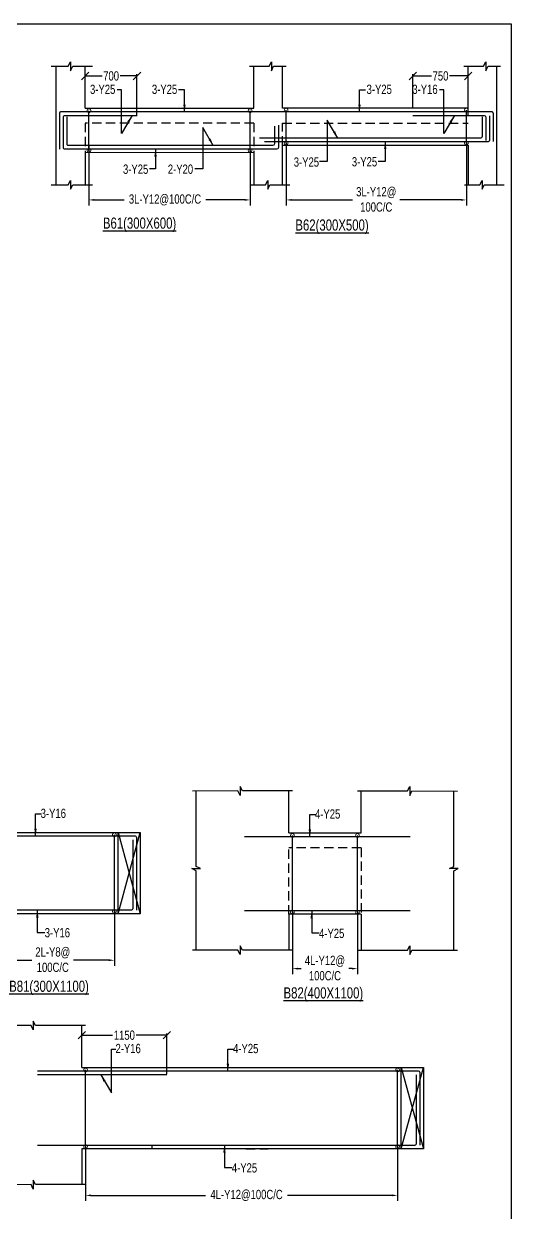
# Model space of a CAD drawing. Header units: millimetres. Extents: x 0 to 31744305, y -21599035 to 0.
# Drawn here: x 31673014 to 31679606, y -21175841 to -21159764 of the extents above; entities that cross this region are included whole.
import ezdxf

# ---------------------------------------------------------------- set-up
doc = ezdxf.new("R2010")
doc.units = ezdxf.units.MM
doc.header["$LTSCALE"] = 1000
doc.header["$MEASUREMENT"] = 0
doc.header["$PDMODE"] = 3
for name, pattern in [('CONTINOUS', [0]), ('CONTINU', [0]), ('HIDDEN', [0.375, 0.25, -0.125])]:
    doc.linetypes.add(name, pattern=pattern)
for name, color, linetype in [('-S-ARROW', 253, 'Continuous'), ('-S-MISC', 8, 'Continuous'), ('-S-STIRUP', 11, 'Continuous'), ('-STR-BEAM', 7, 'CONTINU'), ('-STR-COLUMN', 5, 'HIDDEN'), ('-STR-REINF', 3, 'Continuous'), ('-STR-RF-DIM', 8, 'CONTINOUS'), ('-STR-TEXT', 6, 'Continuous'), ('SEC TEXT', 9, 'Continuous'), ('SLAB LINE', 254, 'HIDDEN')]:
    doc.layers.add(name, color=color, linetype=linetype)
doc.styles.add('BEAM-LS', font='romans.shx', dxfattribs={"width": 0.8})
doc.styles.add('SOBHA', font='swisscl.ttf')
doc.styles.add('sobha.sed', font='swisscl.ttf')
doc.dimstyles.new('S-50', dxfattribs={"dimscale": 50, "dimtxt": 2.5, "dimasz": 2, "dimexe": 0.5, "dimexo": 0.25, "dimgap": 0.25, "dimtad": 0, "dimdec": 0, "dimrnd": 0.0005, "dimzin": 0, "dimdsep": 46, "dimtxsty": 'sobha.sed', "dimblk": 'OBLIQUE', "dimcen": 0.09, "dimclrd": 8, "dimclre": 8, "dimclrt": 6, "dimadec": 0, "dimazin": 0, "dimtfac": 1, "dimtdec": 0, "dimtofl": 0, "dimtmove": 2, "dimatfit": 3, "dimfxl": 0.18, "dimtolj": 1, "dimtzin": 0, "dimlwd": -1, "dimlwe": -1, "dimarcsym": 0})
doc.dimstyles.new('S-DIM50', dxfattribs={"dimscale": 50, "dimtxt": 2.5, "dimasz": 1.5, "dimexe": 1.5, "dimexo": 1, "dimgap": 0.5, "dimtad": 0, "dimdec": 0, "dimzin": 0, "dimdsep": 46, "dimtxsty": 'SOBHA', "dimcen": 0.09, "dimclrd": 256, "dimclre": 256, "dimclrt": 6, "dimadec": 5, "dimazin": 0, "dimtfac": 1, "dimtdec": 0, "dimtofl": 0, "dimtmove": 0, "dimatfit": 3, "dimfxl": 0.18, "dimtolj": 1, "dimtzin": 0, "dimlwd": -1, "dimlwe": -1, "dimarcsym": 0})
doc.dimstyles.new('STIRUP', dxfattribs={"dimscale": 50, "dimtxt": 2.5, "dimasz": 2.2, "dimexe": 0, "dimexo": 0, "dimgap": 0.5, "dimtad": 0, "dimdec": 0, "dimzin": 0, "dimdsep": 46, "dimtxsty": 'BEAM-LS', "dimblk": 'DOTSMALL', "dimcen": 0.09, "dimclrd": 256, "dimclre": 256, "dimclrt": 256, "dimadec": 5, "dimazin": 0, "dimtfac": 1, "dimtdec": 0, "dimtofl": 0, "dimtmove": 0, "dimatfit": 3, "dimldrblk": 'DOTSMALL', "dimfxl": 0, "dimfxlon": 1, "dimtolj": 1, "dimtzin": 0, "dimlwd": -1, "dimlwe": -1, "dimarcsym": 0})

# ---------------------------------------------------------------- blocks, each defined once
blk = doc.blocks.new('*D120')
at = {"layer": '-STR-RF-DIM', "transparency": 16777216}
for p, q in [((31676647, -21171780), (31676647, -21172620)), ((31677527, -21171780), (31677527, -21172620)), ((31676722, -21172545), (31676766, -21172545)), ((31677452, -21172545), (31677409, -21172545))]:
    blk.add_line(p, q, dxfattribs=at)
for points in [[(31676722, -21172533), (31676722, -21172558), (31676647, -21172545)], [(31677452, -21172533), (31677452, -21172558), (31677527, -21172545)]]:
    blk.add_solid(points, dxfattribs=at)
at = {"layer": 'Defpoints', "color": 0, "transparency": 16777216}
for p in [(31676647, -21171780, 178587), (31677527, -21171780, 178587), (31677527, -21172545)]:
    blk.add_point(p, dxfattribs=at)
at = {"layer": '-STR-RF-DIM', "color": 6, "transparency": 16777216, "char_height": 125, "attachment_point": 5, "style": 'SOBHA'}
for s, insert in [('\\A1;4L-Y12@', (31677087, -21172446)), ('\\A1;100C/C', (31677087, -21172642))]:
    blk.add_mtext(s, dxfattribs=dict(at, insert=insert))
blk = doc.blocks.new('_OBLIQUE')
at = {"color": 0, "linetype": 'ByBlock'}
blk.add_line((-0.5, -0.5), (0.5, 0.5), dxfattribs=at)
blk = doc.blocks.new('_DotSmall')
at = {"color": 0, "linetype": 'ByBlock', "const_width": 0.5}
blk.add_lwpolyline([(-0.0625, 0, 1), (0.0625, 0, 1)], format="xyb", close=True, dxfattribs=at)
blk = doc.blocks.new('*D121')
at = {"layer": '-S-STIRUP', "ltscale": 100, "transparency": 16777216}
blk.add_line((31677527, -21171780), (31677527, -21170744), dxfattribs=at)
at = {"layer": 'Defpoints', "color": 0, "linetype": 'CONTINU', "ltscale": 100, "transparency": 16777216}
for p in [(31677527, -21170744), (31677527, -21170744), (31677527, -21171780, 0)]:
    blk.add_point(p, dxfattribs=at)
at = {"layer": '-S-STIRUP', "linetype": 'CONTINU', "ltscale": 100, "transparency": 16777216, "xscale": 100, "yscale": 100, "zscale": 100}
for p, rotation in [((31677527, -21170744), 90), ((31677527, -21171780), 270)]:
    blk.add_blockref('_DotSmall', p, dxfattribs=dict(at, rotation=rotation))
blk = doc.blocks.new('*D122')
at = {"layer": '-S-STIRUP', "ltscale": 100, "transparency": 16777216}
blk.add_line((31676647, -21171780), (31676647, -21170744), dxfattribs=at)
at = {"layer": 'Defpoints', "color": 0, "linetype": 'CONTINU', "ltscale": 100, "transparency": 16777216}
for p in [(31676647, -21170744), (31676647, -21170744), (31676647, -21171780, 0)]:
    blk.add_point(p, dxfattribs=at)
at = {"layer": '-S-STIRUP', "linetype": 'CONTINU', "ltscale": 100, "transparency": 16777216, "xscale": 100, "yscale": 100, "zscale": 100}
for p, rotation in [((31676647, -21170744), 90), ((31676647, -21171780), 270)]:
    blk.add_blockref('_DotSmall', p, dxfattribs=dict(at, rotation=rotation))
blk = doc.blocks.new('*D123')
at = {"layer": '-STR-RF-DIM', "transparency": 16777216}
for p, q in [((31673849, -21174953), (31673849, -21175688)), ((31678069, -21174953), (31678069, -21175688)), ((31673924, -21175613), (31675473, -21175613)), ((31677994, -21175613), (31676581, -21175613))]:
    blk.add_line(p, q, dxfattribs=at)
for points in [[(31673924, -21175600), (31673924, -21175625), (31673849, -21175613)], [(31677994, -21175600), (31677994, -21175625), (31678069, -21175613)]]:
    blk.add_solid(points, dxfattribs=at)
at = {"layer": 'Defpoints', "color": 0, "transparency": 16777216}
for p in [(31673849, -21174953, 0), (31678069, -21174953, 0), (31678069, -21175613)]:
    blk.add_point(p, dxfattribs=at)
at = {"layer": '-STR-RF-DIM', "color": 6, "transparency": 16777216, "insert": (31676027, -21175613), "char_height": 125, "attachment_point": 5, "style": 'SOBHA'}
blk.add_mtext('\\A1;4L-Y12@100C/C', dxfattribs=at)
blk = doc.blocks.new('*D124')
at = {"layer": '-S-STIRUP', "ltscale": 100, "transparency": 16777216}
blk.add_line((31673849, -21174953), (31673849, -21173916), dxfattribs=at)
at = {"layer": 'Defpoints', "color": 0, "linetype": 'CONTINU', "ltscale": 100, "transparency": 16777216}
for p in [(31673849, -21173916), (31673849, -21173916), (31673849, -21174953, 0)]:
    blk.add_point(p, dxfattribs=at)
at = {"layer": '-S-STIRUP', "linetype": 'CONTINU', "ltscale": 100, "transparency": 16777216, "xscale": 100, "yscale": 100, "zscale": 100}
for p, rotation in [((31673849, -21173916), 90), ((31673849, -21174953), 270)]:
    blk.add_blockref('_DotSmall', p, dxfattribs=dict(at, rotation=rotation))
blk = doc.blocks.new('*D125')
at = {"layer": '-S-STIRUP', "ltscale": 100, "transparency": 16777216}
blk.add_line((31678069, -21174953), (31678069, -21173916), dxfattribs=at)
at = {"layer": 'Defpoints', "color": 0, "linetype": 'CONTINU', "ltscale": 100, "transparency": 16777216}
for p in [(31678069, -21173916), (31678069, -21173916), (31678069, -21174953, 0)]:
    blk.add_point(p, dxfattribs=at)
at = {"layer": '-S-STIRUP', "linetype": 'CONTINU', "ltscale": 100, "transparency": 16777216, "xscale": 100, "yscale": 100, "zscale": 100}
for p, rotation in [((31678069, -21173916), 90), ((31678069, -21174953), 270)]:
    blk.add_blockref('_DotSmall', p, dxfattribs=dict(at, rotation=rotation))
blk = doc.blocks.new('*D424')
at = {"color": 8, "transparency": 16777216}
for p, q in [((31673799, -21173871), (31673799, -21173421)), ((31673799, -21173446), (31674214, -21173446)), ((31674949, -21173446), (31674533, -21173446)), ((31674949, -21173971), (31674949, -21173421))]:
    blk.add_line(p, q, dxfattribs=at)
at = {"layer": 'Defpoints', "color": 0, "transparency": 16777216}
for p in [(31673799, -21173446), (31673799, -21173883, 0), (31674949, -21173983, 0)]:
    blk.add_point(p, dxfattribs=at)
at = {"color": 8, "transparency": 16777216, "xscale": 100, "yscale": 100, "zscale": 100, "rotation": 180}
blk.add_blockref('_OBLIQUE', (31673799, -21173446), dxfattribs=at)
at = {"color": 8, "transparency": 16777216, "xscale": 100, "yscale": 100, "zscale": 100}
blk.add_blockref('_OBLIQUE', (31674949, -21173446), dxfattribs=at)
at = {"color": 6, "transparency": 16777216, "insert": (31674374, -21173446), "char_height": 125, "attachment_point": 5, "style": 'sobha.sed'}
blk.add_mtext('\\A1;1150', dxfattribs=at)
blk = doc.blocks.new('*D689')
at = {"layer": '-STR-RF-DIM', "transparency": 16777216}
for p, q in [((31672539, -21171772), (31672539, -21172507)), ((31674239, -21171772), (31674239, -21172507)), ((31672614, -21172432), (31673124, -21172432)), ((31674164, -21172432), (31673687, -21172432))]:
    blk.add_line(p, q, dxfattribs=at)
for points in [[(31672614, -21172419), (31672614, -21172444), (31672539, -21172432)], [(31674164, -21172419), (31674164, -21172444), (31674239, -21172432)]]:
    blk.add_solid(points, dxfattribs=at)
at = {"layer": 'Defpoints', "color": 0, "transparency": 16777216}
for p in [(31672539, -21171772, 0), (31674239, -21171772, 0), (31674239, -21172432)]:
    blk.add_point(p, dxfattribs=at)
at = {"layer": '-STR-RF-DIM', "color": 6, "transparency": 16777216, "char_height": 125, "attachment_point": 5, "style": 'SOBHA'}
for s, insert in [('\\A1;2L-Y8@', (31673406, -21172332)), ('\\A1;100C/C', (31673406, -21172528))]:
    blk.add_mtext(s, dxfattribs=dict(at, insert=insert))
blk = doc.blocks.new('*D691')
at = {"layer": '-S-STIRUP', "ltscale": 100, "transparency": 16777216}
blk.add_line((31674239, -21171772), (31674239, -21170735), dxfattribs=at)
at = {"layer": 'Defpoints', "color": 0, "linetype": 'CONTINU', "ltscale": 100, "transparency": 16777216}
for p in [(31674239, -21170735), (31674239, -21170735), (31674239, -21171772, 0)]:
    blk.add_point(p, dxfattribs=at)
at = {"layer": '-S-STIRUP', "linetype": 'CONTINU', "ltscale": 100, "transparency": 16777216, "xscale": 100, "yscale": 100, "zscale": 100}
for p, rotation in [((31674239, -21170735), 90), ((31674239, -21171772), 270)]:
    blk.add_blockref('_DotSmall', p, dxfattribs=dict(at, rotation=rotation))
blk = doc.blocks.new('*D873')
at = {"color": 8, "transparency": 16777216}
for p, q in [((31673845, -21160895), (31673845, -21160445)), ((31673845, -21160470), (31674074, -21160470)), ((31674545, -21160470), (31674317, -21160470)), ((31674545, -21160995), (31674545, -21160445))]:
    blk.add_line(p, q, dxfattribs=at)
at = {"layer": 'Defpoints', "color": 0, "transparency": 16777216}
for p in [(31673845, -21160470), (31673845, -21160907, 0), (31674545, -21161007, 0)]:
    blk.add_point(p, dxfattribs=at)
at = {"color": 8, "transparency": 16777216, "xscale": 100, "yscale": 100, "zscale": 100, "rotation": 180}
blk.add_blockref('_OBLIQUE', (31673845, -21160470), dxfattribs=at)
at = {"color": 8, "transparency": 16777216, "xscale": 100, "yscale": 100, "zscale": 100}
blk.add_blockref('_OBLIQUE', (31674545, -21160470), dxfattribs=at)
at = {"color": 6, "transparency": 16777216, "insert": (31674195, -21160470), "char_height": 125, "attachment_point": 5, "style": 'sobha.sed'}
blk.add_mtext('\\A1;700', dxfattribs=at)
blk = doc.blocks.new('*D871')
at = {"layer": '-STR-RF-DIM', "transparency": 16777216}
for p, q in [((31673895, -21161420), (31673895, -21162222)), ((31676075, -21161477), (31676075, -21162222)), ((31673970, -21162147), (31674370, -21162147)), ((31676000, -21162147), (31675477, -21162147))]:
    blk.add_line(p, q, dxfattribs=at)
for points in [[(31673970, -21162134), (31673970, -21162159), (31673895, -21162147)], [(31676000, -21162134), (31676000, -21162159), (31676075, -21162147)]]:
    blk.add_solid(points, dxfattribs=at)
at = {"layer": 'Defpoints', "color": 0, "transparency": 16777216}
for p in [(31673895, -21161420, 178587), (31676075, -21161477, 178587), (31676075, -21162147)]:
    blk.add_point(p, dxfattribs=at)
at = {"layer": '-STR-RF-DIM', "color": 6, "transparency": 16777216, "insert": (31674924, -21162147), "char_height": 125, "attachment_point": 5, "style": 'SOBHA'}
blk.add_mtext('\\A1;3L-Y12@100C/C', dxfattribs=at)
blk = doc.blocks.new('*D866')
at = {"layer": '-S-STIRUP', "ltscale": 100, "transparency": 16777216}
blk.add_line((31673895, -21161477), (31673895, -21160940), dxfattribs=at)
at = {"layer": 'Defpoints', "color": 0, "linetype": 'CONTINU', "ltscale": 100, "transparency": 16777216}
for p in [(31673895, -21160940), (31673895, -21160940), (31673895, -21161477, 0)]:
    blk.add_point(p, dxfattribs=at)
at = {"layer": '-S-STIRUP', "linetype": 'CONTINU', "ltscale": 100, "transparency": 16777216, "xscale": 100, "yscale": 100, "zscale": 100}
for p, rotation in [((31673895, -21160940), 90), ((31673895, -21161477), 270)]:
    blk.add_blockref('_DotSmall', p, dxfattribs=dict(at, rotation=rotation))
blk = doc.blocks.new('*D867')
at = {"layer": '-S-STIRUP', "ltscale": 100, "transparency": 16777216}
blk.add_line((31676075, -21161477), (31676075, -21160940), dxfattribs=at)
at = {"layer": 'Defpoints', "color": 0, "linetype": 'CONTINU', "ltscale": 100, "transparency": 16777216}
for p in [(31676075, -21160940), (31676075, -21160940), (31676075, -21161477, 0)]:
    blk.add_point(p, dxfattribs=at)
at = {"layer": '-S-STIRUP', "linetype": 'CONTINU', "ltscale": 100, "transparency": 16777216, "xscale": 100, "yscale": 100, "zscale": 100}
for p, rotation in [((31676075, -21160940), 90), ((31676075, -21161477), 270)]:
    blk.add_blockref('_DotSmall', p, dxfattribs=dict(at, rotation=rotation))
blk = doc.blocks.new('*D868')
at = {"layer": '-S-STIRUP', "ltscale": 100, "transparency": 16777216}
blk.add_line((31676562, -21161377), (31676562, -21160932), dxfattribs=at)
at = {"layer": 'Defpoints', "color": 0, "linetype": 'CONTINU', "ltscale": 100, "transparency": 16777216}
for p in [(31676562, -21160932, -178587), (31676562, -21160932), (31676562, -21161377, 0)]:
    blk.add_point(p, dxfattribs=at)
at = {"layer": '-S-STIRUP', "linetype": 'CONTINU', "ltscale": 100, "transparency": 16777216, "xscale": 100, "yscale": 100, "zscale": 100}
for p, rotation in [((31676562, -21160932), 90), ((31676562, -21161377), 270)]:
    blk.add_blockref('_DotSmall', p, dxfattribs=dict(at, rotation=rotation))
blk = doc.blocks.new('*D869')
at = {"layer": '-S-STIRUP', "ltscale": 100, "transparency": 16777216}
blk.add_line((31679000, -21161377), (31679000, -21160932), dxfattribs=at)
at = {"layer": 'Defpoints', "color": 0, "linetype": 'CONTINU', "ltscale": 100, "transparency": 16777216}
for p in [(31679000, -21160932, -178587), (31679000, -21160932), (31679000, -21161377, 0)]:
    blk.add_point(p, dxfattribs=at)
at = {"layer": '-S-STIRUP', "linetype": 'CONTINU', "ltscale": 100, "transparency": 16777216, "xscale": 100, "yscale": 100, "zscale": 100}
for p, rotation in [((31679000, -21160932), 90), ((31679000, -21161377), 270)]:
    blk.add_blockref('_DotSmall', p, dxfattribs=dict(at, rotation=rotation))
blk = doc.blocks.new('*D870')
at = {"layer": '-STR-RF-DIM', "transparency": 16777216}
for p, q in [((31676562, -21161377), (31676562, -21162222)), ((31679000, -21161377), (31679000, -21162222)), ((31676637, -21162147), (31677461, -21162147)), ((31678925, -21162147), (31678102, -21162147))]:
    blk.add_line(p, q, dxfattribs=at)
for points in [[(31676637, -21162134), (31676637, -21162159), (31676562, -21162147)], [(31678925, -21162134), (31678925, -21162159), (31679000, -21162147)]]:
    blk.add_solid(points, dxfattribs=at)
at = {"layer": 'Defpoints', "color": 0, "transparency": 16777216}
for p in [(31676562, -21161377, 178587), (31679000, -21161377, 178587), (31679000, -21162147)]:
    blk.add_point(p, dxfattribs=at)
at = {"layer": '-STR-RF-DIM', "color": 6, "transparency": 16777216, "char_height": 125, "attachment_point": 5, "style": 'SOBHA'}
for s, insert in [('\\A1;3L-Y12@', (31677781, -21162048)), ('\\A1;100C/C', (31677781, -21162243))]:
    blk.add_mtext(s, dxfattribs=dict(at, insert=insert))
blk = doc.blocks.new('*D872')
at = {"color": 8, "transparency": 16777216}
for p, q in [((31678275, -21160895), (31678275, -21160445)), ((31678275, -21160470), (31678529, -21160470)), ((31679025, -21160470), (31678772, -21160470)), ((31679025, -21160995), (31679025, -21160445))]:
    blk.add_line(p, q, dxfattribs=at)
at = {"layer": 'Defpoints', "color": 0, "transparency": 16777216}
for p in [(31678275, -21160470), (31678275, -21160907, 0), (31679025, -21161007, 0)]:
    blk.add_point(p, dxfattribs=at)
at = {"color": 8, "transparency": 16777216, "xscale": 100, "yscale": 100, "zscale": 100, "rotation": 180}
blk.add_blockref('_OBLIQUE', (31678275, -21160470), dxfattribs=at)
at = {"color": 8, "transparency": 16777216, "xscale": 100, "yscale": 100, "zscale": 100}
blk.add_blockref('_OBLIQUE', (31679025, -21160470), dxfattribs=at)
at = {"color": 6, "transparency": 16777216, "insert": (31678650, -21160470), "char_height": 125, "attachment_point": 5, "style": 'sobha.sed'}
blk.add_mtext('\\A1;750', dxfattribs=at)

msp = doc.modelspace()

# ---------------------------------------------------------------- linework, layer by layer
at = {"layer": '-S-MISC', "linetype": 'ByBlock', "ltscale": 1000, "elevation": 0}
for points in [[(31673382.9, -21160339.1), (31673615.6, -21160339.1), (31673645.4, -21160279.4), (31673645.4, -21160399.6), (31673675.3, -21160339.1), (31673941.3, -21160339.1)], [(31676066.6, -21160339.1), (31676332.5, -21160339.1), (31676362.4, -21160279.4), (31676362.4, -21160399.6), (31676392.3, -21160339.1), (31676562.3, -21160339.1)], [(31678966.6, -21160339.1), (31679232.5, -21160339.1), (31679262.4, -21160279.4), (31679262.4, -21160399.6), (31679292.3, -21160339.1), (31679462.3, -21160339.1)], [(31673382.8, -21161941.9), (31673615.6, -21161941.9), (31673645.4, -21161882.2), (31673645.4, -21162002.4), (31673675.3, -21161941.9), (31673941.3, -21161941.9)], [(31676075.4, -21161941.9), (31676282.5, -21161941.9), (31676312.3, -21161882.2), (31676312.3, -21162002.4), (31676342.2, -21161941.9), (31676612.3, -21161941.9)], [(31678975.4, -21161941.9), (31679182.5, -21161941.9), (31679212.3, -21161882.2), (31679212.3, -21162002.4), (31679242.2, -21161941.9), (31679512.3, -21161941.9)], [(31675344.8, -21172295.1), (31675344.1, -21171221.2), (31675284.4, -21171191.4), (31675404.6, -21171191.4), (31675344.1, -21171161.5), (31675344.6, -21170142.3)], [(31676647.2, -21170142.3), (31675970.7, -21170142.3), (31675940.9, -21170082.7), (31675940.9, -21170202.8), (31675911, -21170142.3), (31675294.8, -21170142.6)], [(31677527.2, -21170142.3), (31678203.7, -21170142.3), (31678233.6, -21170082.7), (31678233.6, -21170202.8), (31678263.4, -21170142.3), (31678879.6, -21170142.6)], [(31678829.6, -21172295.1), (31678830.4, -21171221.2), (31678890, -21171191.4), (31678769.9, -21171191.4), (31678830.4, -21171161.5), (31678829.8, -21170142.3)], [(31676645.7, -21172295.1), (31675970.7, -21172295.1), (31675940.9, -21172235.4), (31675940.9, -21172355.6), (31675911, -21172295.1), (31675294.8, -21172295.3)], [(31677528.8, -21172295.1), (31678203.7, -21172295.1), (31678233.6, -21172235.4), (31678233.6, -21172355.6), (31678263.4, -21172295.1), (31678879.6, -21172295.3)], [(31673848.7, -21173314.8), (31673172.2, -21173314.8), (31673142.4, -21173255.2), (31673142.4, -21173375.3), (31673112.5, -21173314.8), (31672496.3, -21173315.1)], [(31673847.2, -21175467.6), (31673172.2, -21175467.6), (31673142.4, -21175407.9), (31673142.4, -21175528.1), (31673112.5, -21175467.6), (31672496.3, -21175467.8)]]:
    msp.add_lwpolyline(points, dxfattribs=at)
at = {"layer": '-STR-BEAM'}
for p, q in [((31673845.4, -21160907.3, 0), (31676125.4, -21160907.3, 0)), ((31679025.4, -21160907.3, 0), (31676512.3, -21160907.3, 0)), ((31672489, -21170701.9, 0), (31674289.2, -21170701.9, 0)), ((31674289.2, -21171801.9, 0), (31674589.2, -21170701.9, 0)), ((31674289.2, -21170701.9, 0), (31674589.2, -21171801.9, 0)), ((31676597.2, -21170710.5, 0), (31677577.2, -21170710.5, 0)), ((31673798.7, -21173883, 0), (31678118.7, -21173883, 0)), ((31678118.7, -21174983, 0), (31678418.7, -21173883, 0)), ((31678118.7, -21173883, 0), (31678418.7, -21174983, 0))]:
    msp.add_line(p, q, dxfattribs=at)
at = {"layer": '-STR-BEAM', "elevation": 0}
for points in [[(31679606.4, -21188463.8), (31644306.4, -21188463.8), (31644306.4, -21159763.8), (31679606.4, -21159763.8)], [(31674289.2, -21170701.9), (31674589.2, -21170701.9), (31674589.2, -21171801.9), (31674289.2, -21171801.9)], [(31678118.7, -21173883), (31678418.7, -21173883), (31678418.7, -21174983), (31678118.7, -21174983)]]:
    msp.add_lwpolyline(points, close=True, dxfattribs=at)
for points in [[(31676512.3, -21161407.3), (31679025.3, -21161407.3)], [(31676125.3, -21161507.3), (31673845.4, -21161507.6)], [(31674349.6, -21171801.9), (31672489, -21171801.9)], [(31677577.2, -21171810.5), (31676597.2, -21171810.5)], [(31678179.1, -21174983), (31673798.7, -21174983)]]:
    msp.add_lwpolyline(points, dxfattribs=at)
at = {"layer": '-STR-COLUMN', "linetype": 'Continuous', "ltscale": 10}
for p, q in [((31673445.4, -21160339.1, 0), (31673445.4, -21161941.9, 0)), ((31673845.4, -21160907.3, 0), (31673845.4, -21160339.1, 0)), ((31676125.4, -21160907.3, 0), (31676125.4, -21160339.1, 0)), ((31676512.3, -21160907.3, 0), (31676512.3, -21160339.1, 0)), ((31679025.4, -21160907.3, 0), (31679025.4, -21160339.1, 0)), ((31679412.3, -21161941.9, 0), (31679412.3, -21160339.1, 0)), ((31676512.3, -21161941.9, 0), (31676512.3, -21161407.3, 0)), ((31679025.3, -21161407.3, 0), (31679025.4, -21161941.9, 0)), ((31673845.4, -21161507.3, 0), (31673845.4, -21161941.9, 0)), ((31676125.3, -21161507.3, 0), (31676125.4, -21161941.9, 0)), ((31676597.2, -21170710.5, 0), (31676597.2, -21170142.3, 0)), ((31677577.2, -21170710.5, 0), (31677577.2, -21170142.3, 0)), ((31676597.2, -21171810.5, 0), (31676597.2, -21172295.1, 0)), ((31677577.2, -21171810.5, 0), (31677577.2, -21172295.1, 0)), ((31673798.7, -21173883, 0), (31673798.7, -21173314.8, 0)), ((31673798.7, -21174983, 0), (31673798.7, -21175467.6, 0))]:
    msp.add_line(p, q, dxfattribs=at)
at = {"layer": '-STR-REINF', "ltscale": 10}
for p, q in [((31673495.4, -21160972.3, 0), (31673495.3, -21161458, 0)), ((31679347, -21160957.3, 0), (31673510.4, -21160957.3, 0)), ((31679362, -21160972.3, 0), (31679362, -21161357.9, 0)), ((31673545.4, -21161022.3, 0), (31673545.3, -21161442.3, 0)), ((31674545.4, -21161007.3, 0), (31673560.4, -21161007.3, 0)), ((31673595.4, -21161022.3, 0), (31673595.3, -21161392.3, 0)), ((31676408.5, -21161382.3, 0), (31676408.5, -21161149.6, 0)), ((31676462.1, -21161432.3, 0), (31676462.1, -21161137.5, 0)), ((31679247, -21161007.3, 0), (31678275.4, -21161007.3, 0)), ((31679212, -21161022.3, 0), (31679212, -21161292.3, 0)), ((31679262, -21161022.3, 0), (31679262, -21161342.3, 0)), ((31679312, -21161007.3, 0), (31679312, -21161342.3, 0)), ((31676202.9, -21161307.3, 0), (31679197, -21161307.3, 0)), ((31673560.3, -21161457.3, 0), (31676437.1, -21161457.3, 0)), ((31673610.3, -21161407.3, 0), (31676383.5, -21161407.3, 0)), ((31676269.7, -21161357.3, 0), (31679297, -21161357.3, 0)), ((31674524.2, -21170751.9, 0), (31672254, -21170751.9, 0)), ((31674489.2, -21170801.9, 0), (31674489.2, -21171736.9, 0)), ((31674539.2, -21170766.9, 0), (31674539.2, -21171752.5, 0)), ((31678237.6, -21170760.5, 0), (31675997.2, -21170760.5, 0)), ((31672304, -21171751.9, 0), (31674474.2, -21171751.9, 0)), ((31675997.2, -21171760.5, 0), (31678237.6, -21171760.5, 0)), ((31678353.7, -21173933, 0), (31673198.7, -21173933, 0)), ((31674948.7, -21173983, 0), (31673198.7, -21173983, 0)), ((31678318.7, -21173983, 0), (31678318.7, -21174918, 0)), ((31678368.7, -21173948, 0), (31678368.7, -21174933.7, 0)), ((31673198.7, -21174933, 0), (31678303.7, -21174933, 0))]:
    msp.add_line(p, q, dxfattribs=at)
for centre, start, end in [((31673510.4, -21160972.3, 0), 90, 180), ((31679347, -21160972.3, 0), 0, 90), ((31673560.3, -21161442.3, 0), 180, 270), ((31679297, -21161342.3, 0), 270, 0), ((31674524.2, -21170766.9, 0), 0, 90), ((31674474.2, -21171736.9, 0), 270, 0), ((31678353.7, -21173948, 0), 0, 90), ((31678303.7, -21174918, 0), 270, 0)]:
    msp.add_arc(centre, 15, start, end, dxfattribs=at)
at = {"layer": '-STR-REINF', "ltscale": 10, "extrusion": (6.0745e-09, -1.20902e-08, 1)}
msp.add_arc((31673560.4, -21161022.3, 0.4), 15, 90, 179.98881, dxfattribs=at)
at = {"layer": '-STR-REINF', "ltscale": 10, "extrusion": (6.0745e-09, -2.56336e-08, 1)}
msp.add_arc((31679247, -21161022.3, 0.7), 15, 0, 90, dxfattribs=at)
at = {"layer": '-STR-REINF', "ltscale": 10, "extrusion": (4.05993e-08, -2.2748e-08, 1)}
msp.add_arc((31679197, -21161292.3, 1.8), 15, 270, 0, dxfattribs=at)
at = {"layer": '-STR-REINF', "ltscale": 10, "extrusion": (5.17394e-07, 3.03483e-08, 1)}
msp.add_arc((31673610.3, -21161392.3, 15.7), 15, 179.99489, 270, dxfattribs=at)
at = {"layer": '-STR-REINF', "ltscale": 10, "extrusion": (1.04912e-08, 0, 1)}
msp.add_arc((31676383.5, -21161382.3, 0.3), 25, 270, 0, dxfattribs=at)
at = {"layer": '-STR-REINF', "ltscale": 10, "extrusion": (1.33668e-08, 0, 1)}
msp.add_arc((31676437.1, -21161432.3, 0.4), 25, 270.0007, 0, dxfattribs=at)
at = {"layer": 'SLAB LINE', "color": 8, "linetype": 'HIDDEN', "ltscale": 0.5}
for p, q in [((31676125.3, -21161107.3, 0), (31673845.4, -21161107.3, 0)), ((31673845.4, -21161107.3, 0), (31673845.4, -21161507.3, 0)), ((31676125.3, -21161107.3, 0), (31676125.3, -21161507.3, 0)), ((31676512.3, -21161407.3, 0), (31676512.3, -21161107.3, 0)), ((31676512.3, -21161107.3, 0), (31679025.4, -21161107.3, 0)), ((31677577.1, -21170910.5, 0), (31676597.2, -21170910.5, 0)), ((31676597.2, -21171810.5, 0), (31676597.2, -21170910.5, 0)), ((31677577.1, -21170910.5, 0), (31677577.1, -21171810.5, 0)), ((31674748.7, -21174983, 0), (31674748.7, -21174933, 0)), ((31676018.7, -21174983, 0), (31676318.7, -21174983, 0))]:
    msp.add_line(p, q, dxfattribs=at)

# ---------------------------------------------------------------- texts
at = {"layer": '-STR-TEXT', "color": 6, "style": 'SOBHA'}
for s, p in [('3-Y25', (31673909.9, -21160712.6, 0)), ('3-Y25', (31674747.1, -21160712.4, 0)), ('3-Y25', (31677650.2, -21160712.4, 0)), ('3-Y16', (31678268.9, -21160712.6, 0)), ('3-Y25', (31676665.4, -21161696.6, 0)), ('3-Y25', (31677450.9, -21161693.2, 0)), ('3-Y25', (31674355.6, -21161793.3, 0)), ('2-Y20', (31674961.8, -21161793.3, 0)), ('3-Y16', (31673242.2, -21170507, 0)), ('4-Y25', (31676952.7, -21170515.7, 0)), ('3-Y16', (31673296.9, -21172121.9, 0)), ('4-Y25', (31677007.4, -21172130.5, 0)), ('2-Y16', (31674254.5, -21173688.4, 0)), ('4-Y25', (31675844.7, -21173688.2, 0)), ('4-Y25', (31675827.9, -21175303, 0))]:
    msp.add_text(s, height=125, dxfattribs=at).set_placement(p)
at = {"layer": 'SEC TEXT', "color": 4, "linetype": 'ByBlock', "style": 'sobha.sed'}
for s, p in [('%%UB61(300X600)', (31674083.9, -21162535.6, 0)), ('%%UB62(300X500)', (31676686.8, -21162561.1, 0)), ('%%UB81(300X1100)', (31672816.4, -21172858.2, 0)), ('%%UB82(400X1100)', (31676526.9, -21172948.4, 0))]:
    msp.add_text(s, height=150, rotation=359.98928, dxfattribs=at).set_placement(p)

# ---------------------------------------------------------------- dimensions: what is measured, and where the dimension line sits
at = {"layer": '-S-STIRUP', "linetype": 'CONTINU', "ltscale": 100}
for base, p1, p2, picture, middle in [((31673895.2, -21160940.3, 178586.6), (31673895.2, -21161477, 178586.6), (31673895.3, -21160940.3, 178586.6), '*D866', (31673895.2, -21161208.7, 178586.6)), ((31676075.3, -21160940.3, 178586.6), (31676075.3, -21161477, 178586.6), (31676075.4, -21160940.3, 178586.6), '*D867', (31676075.3, -21161208.7, 178586.6)), ((31676562.3, -21160932.3, 178586.6), (31676562.3, -21161377, 178586.6), (31676562.2, -21160932.3, 0), '*D868', (31676562.3, -21161154.6, 178586.6)), ((31679000.4, -21160932.3, 178586.6), (31679000.4, -21161377, 178586.6), (31679000.5, -21160932.3, 0), '*D869', (31679000.4, -21161154.6, 178586.6)), ((31674239.2, -21170734.9, 0), (31674239.2, -21171771.6, 0), (31674239.2, -21170734.9, 0), '*D691', (31674239.2, -21171253.2, 0)), ((31676647.2, -21170743.5, 178586.6), (31676647.2, -21171780.2, 178586.6), (31676647.2, -21170743.5, 178586.6), '*D122', (31676647.2, -21171261.9, 178586.6)), ((31677527.2, -21170743.5, 178586.6), (31677527.2, -21171780.2, 178586.6), (31677527.2, -21170743.5, 178586.6), '*D121', (31677527.2, -21171261.9, 178586.6)), ((31673848.7, -21173916, 0), (31673848.7, -21174952.7, 0), (31673848.7, -21173916, 0), '*D124', (31673848.7, -21174434.4, 0)), ((31678068.7, -21173916, 0), (31678068.7, -21174952.7, 0), (31678068.7, -21173916, 0), '*D125', (31678068.7, -21174434.4, 0))]:
    dim = msp.add_linear_dim(base=base, p1=p1, p2=p2, angle=90, text=' ', dimstyle='STIRUP', override={"dimasz": 2}, dxfattribs=at)
    dim.commit()
    dim.dimension.update_dxf_attribs({"geometry": picture, "text_midpoint": middle})
at = {"layer": '-STR-RF-DIM'}
dim = msp.add_linear_dim(base=(31676075.3, -21162147, 0), p1=(31673895.2, -21161420.1, 178586.6), p2=(31676075.3, -21161477, 178586.6), angle=0, text='3L-Y12@100C/C', dimstyle='S-DIM50', override={"dimscale": 1, "dimtxt": 125, "dimasz": 75, "dimexe": 75, "dimexo": 0, "dimgap": 25, "dimsah": 1, "dimcen": 4.5, "dimfxl": 75}, dxfattribs=at)
dim.commit()
dim.dimension.update_dxf_attribs({"geometry": '*D871', "text_midpoint": (31674923.6, -21162147, 0), "dimtype": 160})
dim = msp.add_linear_dim(base=(31679000.4, -21162147, 0), p1=(31676562.3, -21161377, 178586.6), p2=(31679000.4, -21161377, 178586.6), angle=180, text='3L-Y12@\\X100C/C', dimstyle='S-DIM50', override={"dimscale": 1, "dimtxt": 125, "dimasz": 75, "dimexe": 75, "dimexo": 0, "dimgap": 25, "dimsah": 1, "dimcen": 4.5, "dimfxl": 75}, dxfattribs=at)
dim.commit()
dim.dimension.update_dxf_attribs({"geometry": '*D870', "text_midpoint": (31677781.4, -21162147, 0)})
for base, p1, p2, text, picture, middle in [((31674239.2, -21172431.6, 0), (31672539, -21171771.6, 0), (31674239.2, -21171771.6, 0), '2L-Y8@\\X100C/C', '*D689', (31673405.5, -21172431.6, 0)), ((31677527.2, -21172545.2, 0), (31676647.2, -21171780.2, 178586.6), (31677527.2, -21171780.2, 178586.6), '4L-Y12@\\X100C/C', '*D120', (31677087.2, -21172545.2, 0)), ((31678068.7, -21175612.7, 0), (31673848.7, -21174952.7, 0), (31678068.7, -21174952.7, 0), '4L-Y12@100C/C', '*D123', (31676027.1, -21175612.7, 0))]:
    dim = msp.add_linear_dim(base=base, p1=p1, p2=p2, text=text, dimstyle='S-DIM50', override={"dimscale": 1, "dimtxt": 125, "dimasz": 75, "dimexe": 75, "dimexo": 0, "dimgap": 25, "dimsah": 1, "dimcen": 4.5, "dimfxl": 75}, dxfattribs=at)
    dim.commit()
    dim.dimension.update_dxf_attribs({"geometry": picture, "text_midpoint": middle, "dimtype": 160})
at = {"color": 1}
for base, p1, p2, picture, middle in [((31673845.4, -21160470.3, 0), (31674545.4, -21161007.3, 0), (31673845.4, -21160907.3, 0), '*D873', (31674195.4, -21160470.3, 0)), ((31678275.4, -21160470.3, 0), (31679025.4, -21161007.3, 0), (31678275.4, -21160907.3, 0), '*D872', (31678650.4, -21160470.3, 0)), ((31673798.7, -21173446, 0), (31674948.7, -21173983, 0), (31673798.7, -21173883, 0), '*D424', (31674373.7, -21173446, 0))]:
    dim = msp.add_linear_dim(base=base, p1=p1, p2=p2, angle=180, dimstyle='S-50', override={"dimclrd": 8}, dxfattribs=at)
    dim.commit()
    dim.dimension.update_dxf_attribs({"geometry": picture, "text_midpoint": middle})

# ---------------------------------------------------------------- leaders
at = {"layer": '-S-ARROW'}
for points, override in [([(31674478.3, -21161006.8, 0), (31674336.1, -21161249, 0), (31674336.1, -21160657.5, 0), (31674276.7, -21160657.5, 0)], {"dimgap": 0.1}), ([(31675187.2, -21160957.3, 0), (31675187.2, -21160657.3, 0), (31675104.9, -21160657.3, 0)], {"dimasz": 2, "dimgap": 0.1, "dimtad": 0}), ([(31677554.3, -21160957.3, 0), (31677554.3, -21160657.3, 0), (31677636.7, -21160657.3, 0)], {"dimasz": 2, "dimgap": 0.1, "dimtad": 0}), ([(31678837.7, -21161006.8, 0), (31678695.5, -21161249, 0), (31678695.5, -21160657.5, 0), (31678636.1, -21160657.5, 0)], {"dimgap": 0.1}), ([(31677260.6, -21161310.3, 0), (31677118.3, -21161068.1, 0), (31677118.3, -21161625.3, 0), (31677012.3, -21161625.3, 0)], {"dimgap": 0.1}), ([(31675576.3, -21161410.3, 0), (31675434, -21161168.1, 0), (31675434, -21161725.3, 0), (31675328, -21161725.3, 0)], {"dimgap": 0.1}), ([(31674795.7, -21161460, 0), (31674795.7, -21161725.3, 0), (31674713.4, -21161725.3, 0)], {"dimasz": 2, "dimgap": 0.1, "dimtad": 0}), ([(31677902.3, -21161360, 0), (31677902.3, -21161625.3, 0), (31677805.1, -21161625.3, 0)], {"dimasz": 2, "dimgap": 0.1, "dimtad": 0}), ([(31673172.2, -21170751.9, 0), (31673172.2, -21170451.9, 0), (31673254.6, -21170451.9, 0)], {"dimasz": 2, "dimgap": 0.1, "dimtad": 0}), ([(31676882.8, -21170760.5, 0), (31676882.8, -21170460.5, 0), (31676965.2, -21170460.5, 0)], {"dimasz": 2, "dimgap": 0.1, "dimtad": 0}), ([(31673196.8, -21171754.6, 0), (31673196.8, -21172054.6, 0), (31673300.2, -21172054.6, 0)], {"dimasz": 2, "dimgap": 0.1, "dimtad": 0}), ([(31676907.4, -21171763.2, 0), (31676907.4, -21172063.2, 0), (31677010.8, -21172063.2, 0)], {"dimasz": 2, "dimgap": 0.1, "dimtad": 0}), ([(31674056.2, -21173982.5, 0), (31674198.4, -21174224.7, 0), (31674198.4, -21173633.2, 0), (31674257.8, -21173633.2, 0)], {"dimgap": 0.1}), ([(31675774.8, -21173933, 0), (31675774.8, -21173633, 0), (31675857.1, -21173633, 0)], {"dimasz": 2, "dimgap": 0.1, "dimtad": 0}), ([(31675727.8, -21174935.7, 0), (31675727.8, -21175235.7, 0), (31675831.2, -21175235.7, 0)], {"dimasz": 2, "dimgap": 0.1, "dimtad": 0})]:
    msp.add_leader(points, dimstyle='S-50', override=override, dxfattribs=at)

doc.saveas('drawing.dxf')
